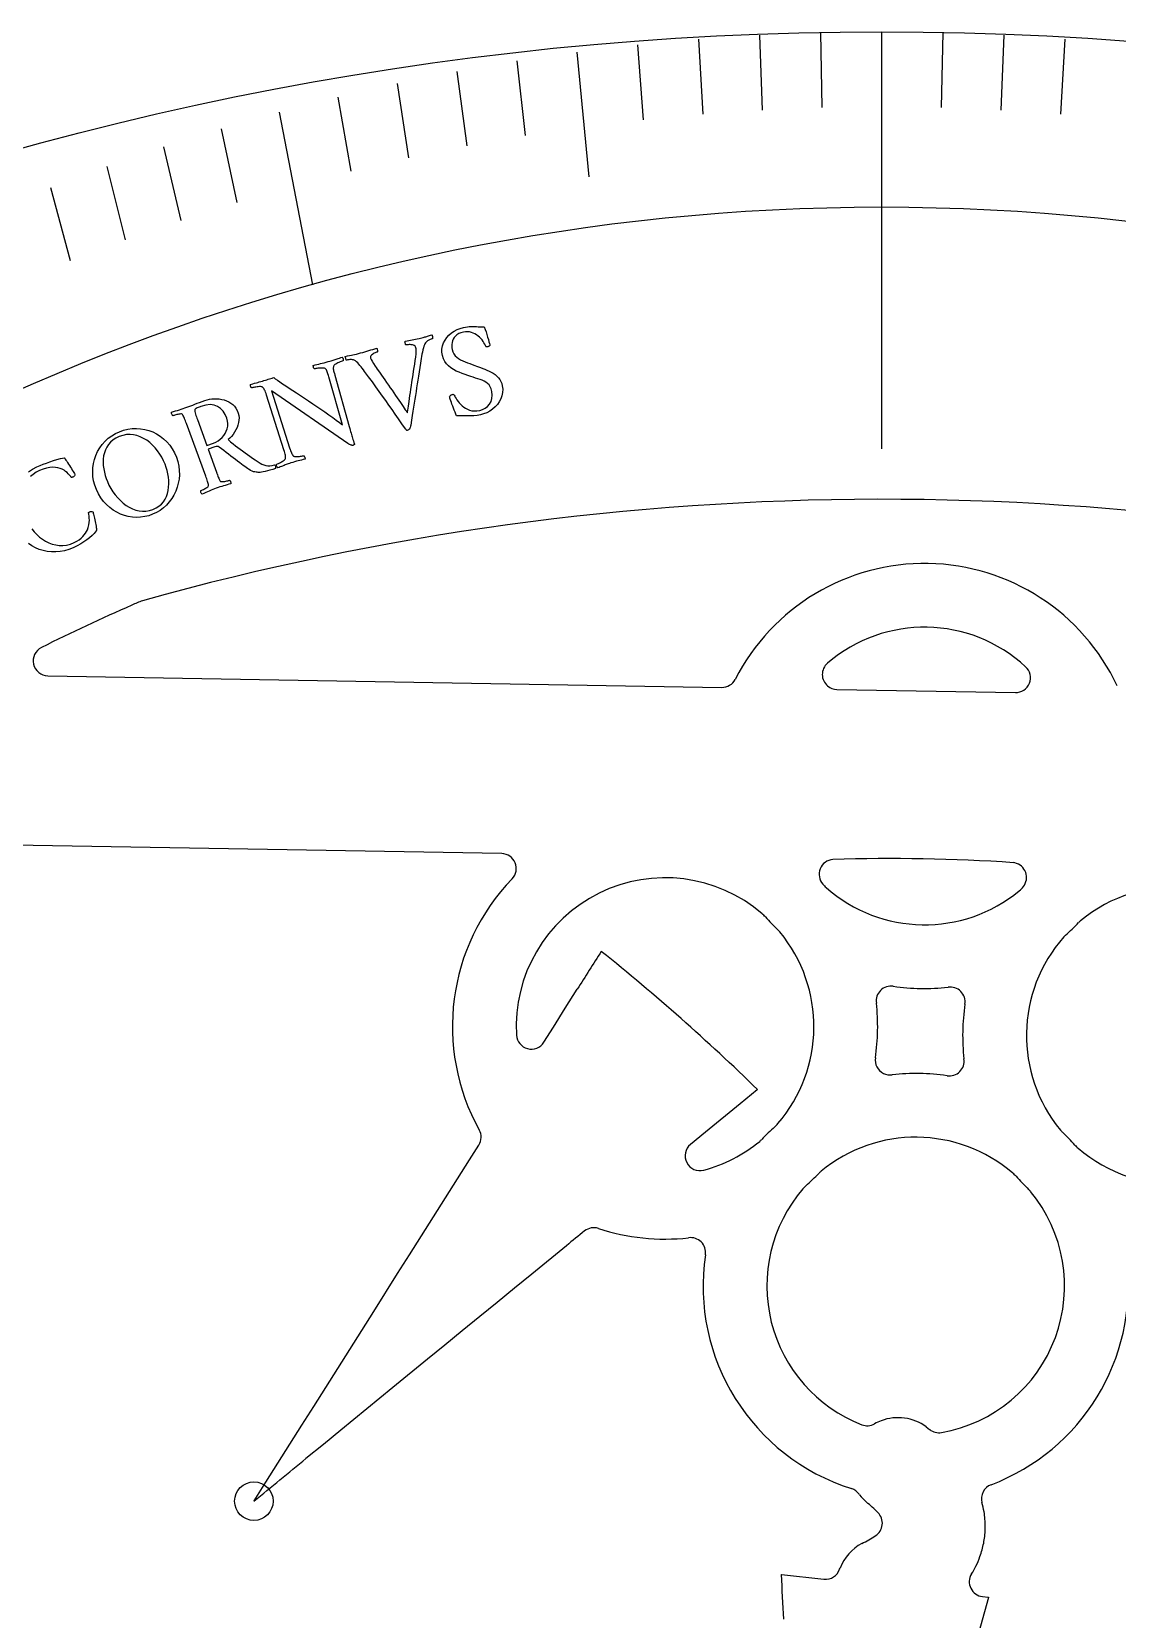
# Model space of a CAD drawing. Header units: millimetres. Extents: x -54 to 54, y -54 to 54.
# Drawn here: x -14.29 to 3.96, y 27.29 to 54 of the extents above; entities that cross this region are included whole.
import ezdxf

# ---------------------------------------------------------------- set-up
doc = ezdxf.new("R2010")
doc.units = ezdxf.units.MM
for name, color, linetype in [('CUT_INNER', 6, 'Continuous'), ('CUT_OUTER', 1, 'Continuous'), ('ENGRAVE', 7, 'Continuous'), ('ENGRAVE_FINE', 8, 'Continuous'), ('TEXT', 5, 'Continuous')]:
    doc.layers.add(name, color=color, linetype=linetype)

msp = doc.modelspace()

# ---------------------------------------------------------------- linework, layer by layer
at = {"layer": 'CUT_INNER'}
for points in [[(-14.0224, 43.1652), (-2.6878, 42.9674)], [(-0.7516, 42.9339), (2.2498, 42.8812)], [(-6.3881, 40.1706), (-19.2017, 40.3942)], [(2.2411, 40.015), (2.2172, 40.0189)], [(-5.6798, 36.9983), (-5.5202, 37.2511), (-5.3188, 37.5701), (-5.1173, 37.8891)], [(-2.0861, 36.2013), (-2.0903, 36.1975), (-2.3777, 35.9625), (-2.9619, 35.4849), (-3.2134, 35.2792)], [(-10.5555, 29.2766), (-10.5532, 29.2807), (-10.355, 29.5946), (-10.1535, 29.9136), (-9.9521, 30.2326), (-9.7506, 30.5516), (-9.5492, 30.8707), (-9.3477, 31.1897), (-9.1463, 31.5087), (-8.9448, 31.8277), (-8.5419, 32.4658), (-8.139, 33.1038), (-7.9376, 33.4228), (-7.7361, 33.7418), (-7.5347, 34.0609), (-7.3333, 34.3799), (-6.9304, 35.0179), (-6.7732, 35.2667)], [(-5.2987, 33.5743), (-5.8829, 33.0967), (-6.175, 32.8579), (-6.4671, 32.619), (-6.7592, 32.3802), (-7.0513, 32.1414), (-7.3434, 31.9026), (-7.6354, 31.6638), (-8.2196, 31.1861), (-9.0959, 30.4697), (-9.388, 30.2308), (-9.6801, 29.992)], [(0.7514, 30.5262), (0.8089, 30.4808)], [(0.8089, 30.4808), (0.809, 30.4809)], [(-0.3687, 29.381), (-0.3755, 29.3907)], [(-0.2541, 29.2583), (-0.2586, 29.2625)], [(-0.7051, 28.1292), (-0.6983, 28.1487)], [(-1.6896, 28.0418), (-1.6839, 28.0415), (-0.9684, 27.9629)], [(1.6979, 27.6704), (1.7932, 27.6599), (1.7988, 27.659), (1.7975, 27.6535), (1.5976, 26.9321)]]:
    msp.add_lwpolyline(points, dxfattribs=at)
for centre, radius, start, end in [((0.0004, 0.0029), 46.1296, 74.53171, 105.62904), ((0.724, 41.4772), 3.576, 25.05737, 152.94892), ((-0.0676, 15.5809), 31.3846, 113.55239, 116.61929), ((-11.9569, 43.049), 1.456, 108.84818, 116.58587), ((0.724, 41.4772), 2.5033, 47.25071, 130.7299), ((-14.0181, 43.4152), 0.25, 116.54297, 269), ((-0.7473, 43.1838), 0.25, 130.42969, 230.1969), ((2.2541, 43.1312), 0.25, 268.99526, 47.46094), ((-2.6835, 43.2173), 0.25, 269, 332.93278), ((-0.7473, 43.1838), 0.25, 230.1969, 268.99526), ((-6.3924, 39.9206), 0.25, 316.06413, 89), ((-0.7996, 39.823), 0.25, 94.53029, 221.83594), ((0.1528, 8.9074), 31.1799, 86.20367, 91.7868), ((2.1887, 39.7705), 0.25, 321.60305, 77.91768), ((-3.6419, 37.2613), 3.5759, 135.95906, 209.10255), ((-3.6416, 37.2613), 2.5033, 49.26627, 183.28134), ((-0.5359, 40.0325), 0.5866, 219.89631, 227.43284), ((0.724, 41.4771), 2.5033, 228.56298, 309.507), ((1.8618, 40.0597), 0.6862, 311.49656, 319.63833), ((4.9398, 37.1115), 2.5033, 229.26639, 129.50595), ((-2.3501, 38.7416), 0.5389, 42.77721, 50.61931), ((0.7254, 41.4785), 3.5782, 221.49861, 226.40297), ((0.7226, 41.4786), 3.5782, 311.49861, 316.40297), ((3.6199, 38.7229), 0.4204, 130.41925, 136.70792), ((-3.6416, 37.2613), 2.5033, 319.26634, 39.50677), ((-2.0303, 38.5812), 0.4204, 40.41925, 46.70792), ((4.9398, 37.1115), 2.5033, 138.52378, 219.50669), ((3.3944, 38.4682), 0.4469, 132.31853, 137.61462), ((433.6086, -238.9236), 518.754, 147.66695, 147.750258), ((-27.5107, 10.1125), 36.4286, 45.73867, 51.2604), ((0.1601, 37.6926), 0.2502, 81.37696, 188.55649), ((0.724, 41.4771), 3.5762, 261.53617, 276.32604), ((1.1553, 37.6753), 0.2502, 351.37696, 98.55649), ((-3.6417, 37.2613), 3.5762, 351.53617, 6.32604), ((4.9398, 37.1115), 3.5762, 171.53617, 186.32604), ((-5.8912, 37.1318), 0.25, 183.16406, 327.72942), ((0.1427, 36.6974), 0.25, 171.35469, 243.41916), ((1.1381, 36.6802), 0.2502, 261.37696, 8.55649), ((0.1433, 36.6994), 0.2521, 243.51374, 278.40275), ((0.5742, 32.8956), 3.5762, 81.53617, 96.32604), ((0.5756, 32.8942), 3.5782, 131.49861, 136.40297), ((-2.1613, 35.9697), 0.5389, 312.77721, 320.61931), ((-6.9846, 35.4002), 0.25, 327.72942, 29.17969), ((-3.0552, 35.0857), 0.25, 129.26965, 285.11719), ((-3.641, 37.2601), 2.502, 285.08174, 309.51138), ((-2.3217, 35.6499), 0.4204, 310.41925, 316.70792), ((0.5742, 32.8957), 2.5033, 49.26634, 129.50677), ((3.3284, 35.7916), 0.4204, 220.41925, 226.70792), ((0.5727, 32.8943), 3.5782, 41.49861, 46.40297), ((3.6482, 35.6311), 0.5389, 222.77721, 230.61931), ((-3.643, 37.2627), 3.5782, 311.49861, 316.40297), ((-0.7457, 34.507), 0.4204, 130.41925, 136.70792), ((1.8658, 34.376), 0.5389, 42.77721, 50.61931), ((4.9413, 37.1129), 3.5782, 221.49861, 226.40297), ((0.5742, 32.8957), 2.5033, 139.26623, 248.77608), ((-0.9061, 34.1872), 0.5389, 132.77721, 140.61931), ((0.5742, 32.8956), 2.5033, 279.99622, 39.50673), ((2.1856, 34.2156), 0.4204, 40.41925, 46.70792), ((7.8083, 17.8414), 20.4772, 128.70073, 129.79744), ((-4.8388, 33.6272), 0.25, 72.07657, 128.71955), ((-3.6416, 37.2612), 3.5761, 251.7449, 276.32645), ((-3.2104, 33.4595), 0.2502, 351.37696, 98.55649), ((0.5742, 32.8956), 3.5761, 171.53631, 252.40231), ((0.5743, 32.8956), 3.576, 290.75426, 6.32701), ((-0.2407, 30.7949), 0.25, 248.55469, 299.19483), ((0.2244, 29.9918), 0.678, 109.77669, 120.40317), ((0.2762, 29.8706), 0.8097, 54.07358, 110.32358), ((0.9644, 30.6751), 0.2487, 231.33173, 280.26885), ((-601.0312, 752.6671), 933.7855, 309.2234347, 309.2928004), ((-0.5808, 29.2479), 0.2501, 34.82454, 72.83757), ((1.9301, 29.3179), 0.25, 110.75451, 195.37442), ((0.2864, 29.8791), 0.823, 217.244, 228.52626), ((-1.7771, 27.3942), 2.4072, 44.57293, 50.75088), ((0.4863, 28.9035), 1.2521, 8.86382, 16.14029), ((-0.2371, 28.9048), 0.25, 301.81744, 45.65867), ((0.8831, 28.932), 0.8563, 2.91144, 11.0757), ((-0.2207, 28.8271), 1.9647, 359.22985, 4.33186), ((-1.445, 30.7694), 2.4717, 296.80583, 302.82258), ((-0.2816, 28.9115), 2.0284, 350.22781, 356.86744), ((0.0565, 27.8496), 0.8118, 118.45528, 158.37912), ((-0.4256, 29.147), 2.231, 334.42688, 338.86608), ((-0.3264, 29.0111), 2.0914, 341.35974, 347.74626), ((-0.9412, 28.2115), 0.25, 263.73806, 340.78128), ((1.7251, 27.9189), 0.25, 148.16182, 263.73806), ((0.4911, 28.7059), 1.2137, 327.32731, 334.52692), ((516.3975, 54.3365), 518.754, 182.905469, 182.988777)]:
    msp.add_arc(centre, radius, start, end, dxfattribs=at)
at = {"layer": 'CUT_OUTER'}
msp.add_circle((0, 0), 54, dxfattribs=at)
at = {"layer": 'ENGRAVE'}
for points in [[(0, 54), (0, 46.98)], [(-10.1289, 52.6462), (-9.5702, 49.7419)]]:
    msp.add_lwpolyline(points, dxfattribs=at)
for centre, radius in [((0, 15.4308), 35.6208), ((-10.5564, 29.2756), 0.324)]:
    msp.add_circle(centre, radius, dxfattribs=at)
at = {"layer": 'ENGRAVE_FINE'}
for points in [[(-1.0282, 53.9863), (-1.0041, 52.7229)], [(1.0282, 53.9863), (1.0041, 52.7229)], [(-4.1035, 53.7811), (-4.0073, 52.5205)], [(-3.0809, 53.8768), (-3.0087, 52.6149)], [(-2.0555, 53.9452), (-2.0074, 52.6824)], [(2.0555, 53.9452), (2.0074, 52.6824)], [(3.0809, 53.8768), (3.0087, 52.6149)], [(-6.1365, 53.5087), (-5.9924, 52.252)], [(-5.1223, 53.6583), (-4.922, 51.5603)], [(-7.1452, 53.3324), (-6.9771, 52.0781)], [(-9.1422, 52.9008), (-8.9265, 51.6527)], [(-8.1474, 53.1297), (-7.9555, 51.8783)], [(-11.1066, 52.3662), (-10.8435, 51.1257)], [(-12.0744, 52.0613), (-11.7877, 50.8251)], [(-13.0316, 51.7318), (-12.7214, 50.5003)], [(-13.9774, 51.3782), (-13.6438, 50.1519)]]:
    msp.add_lwpolyline(points, dxfattribs=at)
at = {"layer": 'TEXT'}
for points in [[(-8.7615, 48.5956), (-8.7257, 48.6052), (-8.6905, 48.6151), (-8.656, 48.6252), (-8.6222, 48.6356), (-8.5888, 48.6459), (-8.5556, 48.656), (-8.5227, 48.6658), (-8.4901, 48.6754), (-8.4868, 48.6705), (-8.4836, 48.6633), (-8.4807, 48.6539), (-8.478, 48.6423), (-8.476, 48.6308), (-8.4755, 48.6221), (-8.4765, 48.6161), (-8.4789, 48.6128), (-8.4848, 48.6109), (-8.4935, 48.6076), (-8.505, 48.6028), (-8.5193, 48.5966), (-8.5346, 48.5891), (-8.5492, 48.5807), (-8.5631, 48.5713), (-8.5763, 48.5608), (-8.587, 48.5494), (-8.5935, 48.5368), (-8.5958, 48.5231), (-8.5939, 48.5083), (-8.5856, 48.4867), (-8.5698, 48.4571), (-8.5466, 48.4196), (-8.5159, 48.374), (-8.4994, 48.3503), (-8.4804, 48.3232), (-8.4588, 48.2924), (-8.4347, 48.258), (-8.4087, 48.2209), (-8.3815, 48.1818), (-8.3532, 48.1409), (-8.3236, 48.0981), (-8.2935, 48.0543), (-8.2632, 48.0105), (-8.2329, 47.9668), (-8.2025, 47.9231), (-8.1727, 47.8802), (-8.1443, 47.839), (-8.1172, 47.7995), (-8.0915, 47.7617), (-8.0676, 47.7264), (-8.0461, 47.6945), (-8.0269, 47.6659), (-8.0099, 47.6407), (-7.996, 47.6199), (-7.9855, 47.6044), (-7.9786, 47.5944), (-7.9752, 47.5898), (-7.9736, 47.5981), (-7.9711, 47.6133), (-7.9677, 47.6352), (-7.9633, 47.6639), (-7.9581, 47.6983), (-7.9524, 47.7369), (-7.9462, 47.78), (-7.9393, 47.8274), (-7.9319, 47.8783), (-7.9241, 47.9317), (-7.9158, 47.9877), (-7.907, 48.0463), (-7.898, 48.1065), (-7.8888, 48.167), (-7.8795, 48.2281), (-7.8701, 48.2895), (-7.8607, 48.3503), (-7.8516, 48.4093), (-7.8427, 48.4665), (-7.834, 48.5218), (-7.8309, 48.5426), (-7.8285, 48.5638), (-7.8267, 48.5855), (-7.8257, 48.6076), (-7.8255, 48.6289), (-7.8263, 48.6482), (-7.8281, 48.6655), (-7.831, 48.6808), (-7.8368, 48.6969), (-7.8459, 48.7099), (-7.8584, 48.7198), (-7.8741, 48.7266), (-7.8916, 48.731), (-7.9094, 48.7339), (-7.9274, 48.7353), (-7.9456, 48.7352), (-7.9626, 48.7342), (-7.9766, 48.733), (-7.9878, 48.7317), (-7.996, 48.7301), (-8.0008, 48.7327), (-8.0051, 48.7381), (-8.0089, 48.7465), (-8.0122, 48.7577), (-8.0145, 48.7695), (-8.0151, 48.7794), (-8.014, 48.7876), (-8.0113, 48.794), (-7.9808, 48.8001), (-7.9511, 48.8058), (-7.9222, 48.8112), (-7.8941, 48.8161), (-7.866, 48.8212), (-7.8372, 48.8269), (-7.8076, 48.8332), (-7.7773, 48.8401), (-7.7525, 48.8459), (-7.7304, 48.8512), (-7.7111, 48.8561), (-7.6944, 48.8604), (-7.6793, 48.8645), (-7.6643, 48.8688), (-7.6495, 48.8731), (-7.6348, 48.8776), (-7.6194, 48.8822), (-7.6023, 48.8873), (-7.5835, 48.8927), (-7.5629, 48.8985), (-7.5598, 48.8934), (-7.5571, 48.8859), (-7.5547, 48.876), (-7.5526, 48.8637), (-7.5513, 48.8518), (-7.551, 48.8431), (-7.5517, 48.8378), (-7.5535, 48.8356), (-7.5623, 48.8329), (-7.5753, 48.8278), (-7.5924, 48.8203), (-7.6135, 48.8104), (-7.6352, 48.7981), (-7.6538, 48.7837), (-7.6693, 48.7671), (-7.6818, 48.7482), (-7.6896, 48.7318), (-7.6976, 48.7094), (-7.7058, 48.6809), (-7.7143, 48.6465), (-7.7225, 48.6094), (-7.7298, 48.5733), (-7.7362, 48.5382), (-7.7418, 48.5039), (-7.7546, 48.4245), (-7.7666, 48.3485), (-7.7781, 48.2758), (-7.7888, 48.2064), (-7.7992, 48.1393), (-7.8095, 48.0733), (-7.8197, 48.0086), (-7.8297, 47.945), (-7.8398, 47.8813), (-7.8499, 47.8165), (-7.86, 47.7505), (-7.8702, 47.6833), (-7.8808, 47.6136), (-7.8921, 47.5403), (-7.9041, 47.4632), (-7.9168, 47.3824), (-7.921, 47.361), (-7.9263, 47.3427), (-7.9329, 47.3277), (-7.9407, 47.3158), (-7.9494, 47.3065), (-7.9587, 47.299), (-7.9686, 47.2935), (-7.9792, 47.2898), (-7.9825, 47.2899), (-7.986, 47.2919), (-7.9897, 47.2957), (-7.9936, 47.3014), (-7.9975, 47.3075), (-8.0011, 47.3127), (-8.0044, 47.3169), (-8.0075, 47.3201), (-8.0665, 47.4052), (-8.1236, 47.4874), (-8.1789, 47.5667), (-8.2323, 47.6431), (-8.285, 47.7182), (-8.3384, 47.794), (-8.3923, 47.8702), (-8.4469, 47.947), (-8.5035, 48.026), (-8.5635, 48.1086), (-8.627, 48.1951), (-8.6939, 48.2852), (-8.7143, 48.313), (-8.7342, 48.339), (-8.7535, 48.3635), (-8.7723, 48.3864), (-8.791, 48.4078), (-8.8101, 48.4279), (-8.8297, 48.4467), (-8.8497, 48.4642), (-8.8587, 48.4708), (-8.8697, 48.4759), (-8.8827, 48.4795), (-8.8978, 48.4818), (-8.9137, 48.4829), (-8.9293, 48.4833), (-8.9445, 48.4828), (-8.9594, 48.4816), (-8.973, 48.4799), (-8.9847, 48.4782), (-8.9945, 48.4765), (-9.0022, 48.4747), (-9.0037, 48.4762), (-9.0059, 48.4816), (-9.0088, 48.4907), (-9.0125, 48.5036), (-9.0159, 48.5167), (-9.0181, 48.5264), (-9.0191, 48.5328), (-9.0189, 48.5359), (-8.9818, 48.5447), (-8.948, 48.5525), (-8.9174, 48.5592), (-8.8899, 48.5649), (-8.8625, 48.5707), (-8.832, 48.5777), (-8.7983, 48.586), (-8.7615, 48.5956)], [(-7.0303, 49.0237), (-6.9963, 49.0303), (-6.965, 49.0353), (-6.9365, 49.0387), (-6.9108, 49.0404), (-6.8864, 49.041), (-6.8615, 49.041), (-6.8361, 49.0403), (-6.8104, 49.0389), (-6.7829, 49.0373), (-6.7522, 49.0356), (-6.7185, 49.034), (-6.6817, 49.0324), (-6.6667, 48.9911), (-6.6523, 48.949), (-6.6385, 48.906), (-6.6253, 48.8622), (-6.6133, 48.8208), (-6.6032, 48.7849), (-6.5949, 48.7545), (-6.5885, 48.7297), (-6.5876, 48.7245), (-6.5894, 48.7194), (-6.5939, 48.7146), (-6.601, 48.7099), (-6.6092, 48.7058), (-6.6166, 48.7025), (-6.6234, 48.7001), (-6.6294, 48.6985), (-6.637, 48.6976), (-6.644, 48.6979), (-6.6504, 48.6995), (-6.6561, 48.7024), (-6.6637, 48.7226), (-6.6739, 48.7439), (-6.6866, 48.7665), (-6.702, 48.7903), (-6.7198, 48.8142), (-6.7396, 48.8371), (-6.7614, 48.8589), (-6.7853, 48.8798), (-6.8109, 48.899), (-6.8382, 48.9156), (-6.8671, 48.9297), (-6.8976, 48.9413), (-6.9294, 48.9494), (-6.9622, 48.9531), (-6.9961, 48.9524), (-7.031, 48.9472), (-7.0737, 48.9357), (-7.1106, 48.9205), (-7.1416, 48.9016), (-7.1667, 48.879), (-7.1868, 48.8538), (-7.2026, 48.8272), (-7.2143, 48.7992), (-7.2217, 48.7698), (-7.2257, 48.7401), (-7.2269, 48.7113), (-7.2252, 48.6834), (-7.2209, 48.6563), (-7.209, 48.6156), (-7.1921, 48.5797), (-7.1702, 48.5486), (-7.1434, 48.5224), (-7.1127, 48.4997), (-7.0793, 48.4794), (-7.0432, 48.4613), (-7.0045, 48.4455), (-6.9643, 48.4307), (-6.9239, 48.4156), (-6.8834, 48.4002), (-6.8427, 48.3845), (-6.8115, 48.3732), (-6.7788, 48.3613), (-6.7445, 48.3488), (-6.7087, 48.3357), (-6.6723, 48.3217), (-6.6363, 48.3065), (-6.6007, 48.29), (-6.5654, 48.2722), (-6.5315, 48.2526), (-6.5002, 48.2306), (-6.4712, 48.2062), (-6.4448, 48.1794), (-6.4218, 48.1499), (-6.4031, 48.1174), (-6.3888, 48.0819), (-6.3788, 48.0434), (-6.3717, 47.9854), (-6.3735, 47.9293), (-6.384, 47.875), (-6.4033, 47.8226), (-6.4297, 47.7732), (-6.4617, 47.7278), (-6.4993, 47.6865), (-6.5425, 47.6491), (-6.5898, 47.6167), (-6.6398, 47.5902), (-6.6925, 47.5695), (-6.748, 47.5546), (-6.8015, 47.5449), (-6.8546, 47.5384), (-6.9074, 47.535), (-6.9599, 47.5349), (-7.0109, 47.5359), (-7.0591, 47.5364), (-7.1044, 47.5363), (-7.1469, 47.5355), (-7.1606, 47.5667), (-7.174, 47.5992), (-7.1874, 47.6328), (-7.2005, 47.6676), (-7.2131, 47.7019), (-7.2247, 47.7342), (-7.2352, 47.7643), (-7.2446, 47.7924), (-7.2526, 47.8169), (-7.2588, 47.8362), (-7.2631, 47.8505), (-7.2655, 47.8597), (-7.261, 47.8663), (-7.2559, 47.8726), (-7.2503, 47.8786), (-7.2443, 47.8842), (-7.2378, 47.8892), (-7.2309, 47.8933), (-7.2237, 47.8964), (-7.2162, 47.8986), (-7.2069, 47.8993), (-7.199, 47.8972), (-7.1925, 47.8921), (-7.1874, 47.8841), (-7.1794, 47.8681), (-7.1691, 47.8495), (-7.1562, 47.8285), (-7.141, 47.805), (-7.1232, 47.7802), (-7.103, 47.7556), (-7.0801, 47.7311), (-7.0548, 47.7067), (-7.0269, 47.6839), (-6.9966, 47.664), (-6.9638, 47.6471), (-6.9285, 47.6332), (-6.8905, 47.6236), (-6.8496, 47.6197), (-6.8058, 47.6214), (-6.759, 47.6287), (-6.71, 47.6435), (-6.6661, 47.6663), (-6.6272, 47.6971), (-6.5933, 47.7359), (-6.5674, 47.7813), (-6.5525, 47.8318), (-6.5487, 47.8874), (-6.5559, 47.9482), (-6.5672, 47.9907), (-6.5825, 48.0272), (-6.6021, 48.0576), (-6.6257, 48.082), (-6.6529, 48.1022), (-6.6827, 48.1201), (-6.7154, 48.1357), (-6.7508, 48.149), (-6.7882, 48.1612), (-6.8271, 48.1736), (-6.8674, 48.1863), (-6.9091, 48.1993), (-6.956, 48.2155), (-7.004, 48.2327), (-7.053, 48.251), (-7.103, 48.2703), (-7.1521, 48.2917), (-7.1983, 48.3165), (-7.2417, 48.3446), (-7.2822, 48.3761), (-7.318, 48.4118), (-7.347, 48.4528), (-7.3693, 48.4991), (-7.3848, 48.5506), (-7.3933, 48.6071), (-7.3932, 48.6617), (-7.3844, 48.7142), (-7.367, 48.7647), (-7.3422, 48.8123), (-7.3117, 48.856), (-7.2752, 48.8959), (-7.233, 48.932), (-7.1864, 48.9633), (-7.1371, 48.989), (-7.0851, 49.0092), (-7.0303, 49.0237)], [(-10.3879, 48.1298), (-10.3635, 48.1375), (-10.3394, 48.1451), (-10.3156, 48.1526), (-10.2921, 48.1601), (-10.2702, 48.1671), (-10.2515, 48.1734), (-10.236, 48.179), (-10.2236, 48.1839), (-10.1958, 48.1624), (-10.1614, 48.1374), (-10.1205, 48.1087), (-10.073, 48.0764), (-10.0203, 48.0411), (-9.9637, 48.0036), (-9.9033, 47.9637), (-9.8389, 47.9216), (-9.7722, 47.8779), (-9.7045, 47.8334), (-9.6358, 47.7881), (-9.5662, 47.7419), (-9.4967, 47.6953), (-9.4283, 47.6487), (-9.3611, 47.6021), (-9.2949, 47.5556), (-9.2314, 47.51), (-9.1721, 47.4663), (-9.1171, 47.4243), (-9.0663, 47.3842), (-9.2952, 48.1909), (-9.3029, 48.2177), (-9.3101, 48.2414), (-9.3167, 48.2621), (-9.3228, 48.2797), (-9.3294, 48.295), (-9.3377, 48.309), (-9.3478, 48.3216), (-9.3596, 48.3328), (-9.3662, 48.3367), (-9.3761, 48.3396), (-9.3893, 48.3413), (-9.4059, 48.342), (-9.4242, 48.3417), (-9.4429, 48.3408), (-9.4617, 48.3392), (-9.4809, 48.337), (-9.4989, 48.3344), (-9.5143, 48.3318), (-9.5271, 48.3291), (-9.5374, 48.3265), (-9.543, 48.3315), (-9.5477, 48.338), (-9.5515, 48.3461), (-9.5544, 48.3558), (-9.5565, 48.3656), (-9.5581, 48.3739), (-9.5591, 48.3808), (-9.5595, 48.3862), (-9.5271, 48.3943), (-9.4957, 48.402), (-9.4651, 48.4092), (-9.4356, 48.416), (-9.4056, 48.423), (-9.3739, 48.4309), (-9.3405, 48.4397), (-9.3054, 48.4494), (-9.2807, 48.4565), (-9.2585, 48.4629), (-9.2387, 48.4688), (-9.2213, 48.4742), (-9.205, 48.4794), (-9.1885, 48.4848), (-9.1717, 48.4904), (-9.1546, 48.4962), (-9.1366, 48.5024), (-9.1167, 48.5091), (-9.0949, 48.5163), (-9.0713, 48.5239), (-9.0679, 48.5196), (-9.0644, 48.5141), (-9.0609, 48.5074), (-9.0574, 48.4995), (-9.0546, 48.4909), (-9.0532, 48.4819), (-9.0532, 48.4725), (-9.0546, 48.4627), (-9.0629, 48.4601), (-9.0742, 48.4561), (-9.0887, 48.4507), (-9.1062, 48.4438), (-9.125, 48.4359), (-9.1431, 48.4274), (-9.1607, 48.4184), (-9.1776, 48.4087), (-9.1925, 48.3991), (-9.2038, 48.39), (-9.2117, 48.3814), (-9.2161, 48.3733), (-9.2196, 48.3589), (-9.2213, 48.3442), (-9.221, 48.3291), (-9.2188, 48.3137), (-9.2149, 48.2962), (-9.2097, 48.275), (-9.2032, 48.2501), (-9.1953, 48.2214), (-8.9524, 47.3551), (-8.9441, 47.3255), (-8.9363, 47.2978), (-8.9291, 47.272), (-8.9224, 47.2482), (-8.9159, 47.2255), (-8.9095, 47.2032), (-8.903, 47.1814), (-8.8965, 47.1601), (-8.8897, 47.1381), (-8.8822, 47.1144), (-8.8742, 47.0889), (-8.8654, 47.0617), (-8.8659, 47.0573), (-8.8678, 47.0534), (-8.8709, 47.05), (-8.8753, 47.0472), (-8.88, 47.0448), (-8.884, 47.043), (-8.8873, 47.0416), (-8.8898, 47.0408), (-8.895, 47.04), (-8.9021, 47.0402), (-8.9111, 47.0414), (-8.9219, 47.0435), (-8.9342, 47.0471), (-8.9475, 47.0527), (-8.9618, 47.0605), (-8.9772, 47.0702), (-10.2582, 47.9593), (-9.9555, 46.9996), (-9.9469, 46.9731), (-9.939, 46.9499), (-9.9315, 46.9299), (-9.9247, 46.9131), (-9.9175, 46.8985), (-9.9091, 46.885), (-9.8994, 46.8727), (-9.8884, 46.8615), (-9.882, 46.8577), (-9.8725, 46.855), (-9.8601, 46.8533), (-9.8445, 46.8528), (-9.8273, 46.853), (-9.8096, 46.8539), (-9.7916, 46.8553), (-9.7731, 46.8572), (-9.7557, 46.8595), (-9.7408, 46.8619), (-9.7285, 46.8644), (-9.7186, 46.867), (-9.713, 46.8622), (-9.7082, 46.856), (-9.7041, 46.8484), (-9.7007, 46.8393), (-9.6981, 46.8301), (-9.6964, 46.8217), (-9.6956, 46.8142), (-9.6956, 46.8077), (-9.7267, 46.8004), (-9.7567, 46.7932), (-9.7856, 46.7862), (-9.8133, 46.7794), (-9.8414, 46.7722), (-9.8712, 46.7639), (-9.9028, 46.7546), (-9.936, 46.7443), (-9.9586, 46.737), (-9.9793, 46.7299), (-9.9982, 46.7232), (-10.0153, 46.7167), (-10.0313, 46.7103), (-10.0471, 46.7041), (-10.0626, 46.6979), (-10.0778, 46.6918), (-10.094, 46.6854), (-10.1125, 46.6782), (-10.1332, 46.6703), (-10.1562, 46.6617), (-10.1598, 46.6659), (-10.1635, 46.6712), (-10.1672, 46.6777), (-10.171, 46.6854), (-10.1742, 46.6939), (-10.1761, 46.7029), (-10.1767, 46.7122), (-10.1759, 46.722), (-10.1681, 46.7249), (-10.1576, 46.7294), (-10.1445, 46.7355), (-10.1286, 46.7433), (-10.1115, 46.7521), (-10.0946, 46.7614), (-10.0781, 46.7712), (-10.0619, 46.7814), (-10.0477, 46.7916), (-10.0373, 46.8009), (-10.0305, 46.8096), (-10.0275, 46.8174), (-10.0247, 46.8318), (-10.0235, 46.8464), (-10.024, 46.8612), (-10.0262, 46.8761), (-10.0301, 46.8931), (-10.0356, 46.9139), (-10.0427, 46.9384), (-10.0516, 46.9668), (-10.3434, 47.8823), (-10.3526, 47.9106), (-10.3611, 47.935), (-10.3687, 47.9554), (-10.3756, 47.972), (-10.3827, 47.9859), (-10.3911, 47.9985), (-10.4008, 48.0099), (-10.4117, 48.0199), (-10.4189, 48.0245), (-10.4297, 48.0275), (-10.4442, 48.0289), (-10.4622, 48.0287), (-10.4821, 48.0273), (-10.5018, 48.0252), (-10.5215, 48.0224), (-10.5411, 48.0188), (-10.5591, 48.015), (-10.5738, 48.0118), (-10.5853, 48.0089), (-10.5936, 48.0065), (-10.6001, 48.0139), (-10.6053, 48.0218), (-10.6091, 48.0301), (-10.6115, 48.0388), (-10.6128, 48.0473), (-10.6136, 48.0548), (-10.6137, 48.0613), (-10.6132, 48.0669), (-10.5768, 48.0774), (-10.544, 48.0866), (-10.5148, 48.0945), (-10.4891, 48.101), (-10.4649, 48.1072), (-10.4399, 48.1141), (-10.4143, 48.1216), (-10.3879, 48.1298)], [(-11.3801, 47.7954), (-11.3429, 47.8068), (-11.3041, 47.8154), (-11.2638, 47.8212), (-11.2219, 47.8242), (-11.1795, 47.8242), (-11.1377, 47.8209), (-11.0965, 47.8144), (-11.056, 47.8046), (-11.0169, 47.7912), (-10.98, 47.7739), (-10.9454, 47.7527), (-10.9131, 47.7275), (-10.8839, 47.6981), (-10.8587, 47.6642), (-10.8375, 47.6258), (-10.8204, 47.583), (-10.8105, 47.5448), (-10.8061, 47.5053), (-10.8072, 47.4646), (-10.8137, 47.4226), (-10.8248, 47.3805), (-10.8396, 47.3396), (-10.858, 47.2998), (-10.8801, 47.2612), (-10.9049, 47.2248), (-10.9317, 47.192), (-10.9604, 47.1626), (-10.991, 47.1367), (-10.9475, 47.1012), (-10.9054, 47.0674), (-10.8645, 47.0352), (-10.8248, 47.0046), (-10.7856, 46.975), (-10.7459, 46.9457), (-10.7058, 46.9166), (-10.6652, 46.8878), (-10.6233, 46.8584), (-10.5792, 46.8275), (-10.5329, 46.795), (-10.4844, 46.761), (-10.4521, 46.7405), (-10.4201, 46.7239), (-10.3885, 46.7114), (-10.3573, 46.703), (-10.3246, 46.6987), (-10.2888, 46.6988), (-10.2499, 46.703), (-10.2078, 46.7116), (-10.2027, 46.7075), (-10.1985, 46.7009), (-10.1953, 46.692), (-10.193, 46.6807), (-10.1915, 46.6694), (-10.1906, 46.6606), (-10.1902, 46.6543), (-10.1903, 46.6506), (-10.2403, 46.6347), (-10.2863, 46.6212), (-10.3281, 46.6099), (-10.3659, 46.601), (-10.3994, 46.5943), (-10.4284, 46.5894), (-10.4529, 46.5865), (-10.4729, 46.5856), (-10.4862, 46.5866), (-10.5021, 46.588), (-10.5204, 46.59), (-10.5414, 46.5924), (-10.564, 46.5969), (-10.5877, 46.6051), (-10.6123, 46.617), (-10.6379, 46.6326), (-10.6493, 46.6406), (-10.6646, 46.6516), (-10.684, 46.6658), (-10.7075, 46.6831), (-10.7342, 46.703), (-10.7635, 46.7249), (-10.7954, 46.749), (-10.8298, 46.7752), (-10.8661, 46.8029), (-10.9037, 46.8315), (-10.9426, 46.8609), (-10.9827, 46.8912), (-11.0232, 46.9219), (-11.0631, 46.9523), (-11.1023, 46.9824), (-11.141, 47.0122), (-11.1554, 47.0198), (-11.1725, 47.0227), (-11.1922, 47.0212), (-11.2146, 47.015), (-11.3242, 46.9759), (-11.1849, 46.5877), (-11.1837, 46.5845), (-11.1826, 46.5813), (-11.1814, 46.5781), (-11.1803, 46.5749), (-11.1791, 46.5717), (-11.178, 46.5685), (-11.1768, 46.5653), (-11.1757, 46.5621), (-11.1685, 46.5423), (-11.1615, 46.5235), (-11.1548, 46.5057), (-11.1482, 46.4889), (-11.1417, 46.4734), (-11.135, 46.4596), (-11.1282, 46.4475), (-11.1213, 46.4371), (-11.1157, 46.4332), (-11.1071, 46.4308), (-11.0954, 46.4297), (-11.0806, 46.43), (-11.0642, 46.4315), (-11.0474, 46.4337), (-11.0304, 46.4369), (-11.0131, 46.4409), (-10.997, 46.445), (-10.9837, 46.4486), (-10.9732, 46.4516), (-10.9655, 46.4541), (-10.9608, 46.45), (-10.9563, 46.4441), (-10.9518, 46.4364), (-10.9475, 46.4268), (-10.9441, 46.4169), (-10.9424, 46.4082), (-10.9425, 46.4006), (-10.9443, 46.3943), (-10.9764, 46.3853), (-11.0077, 46.3763), (-11.0383, 46.3675), (-11.0682, 46.3586), (-11.0979, 46.3496), (-11.1278, 46.34), (-11.1579, 46.3298), (-11.1883, 46.319), (-11.2178, 46.3081), (-11.2474, 46.2966), (-11.2772, 46.2846), (-11.307, 46.2721), (-11.337, 46.2593), (-11.3671, 46.2461), (-11.3975, 46.2327), (-11.4281, 46.219), (-11.4336, 46.2227), (-11.4385, 46.2285), (-11.4428, 46.2362), (-11.4465, 46.246), (-11.4493, 46.2562), (-11.4508, 46.265), (-11.4511, 46.2724), (-11.4502, 46.2785), (-11.4426, 46.2815), (-11.4326, 46.2859), (-11.4201, 46.2917), (-11.4051, 46.2988), (-11.3892, 46.3069), (-11.3739, 46.3155), (-11.3593, 46.3246), (-11.3452, 46.3342), (-11.3334, 46.3435), (-11.3251, 46.3518), (-11.3205, 46.359), (-11.3196, 46.3653), (-11.3209, 46.3803), (-11.3237, 46.3969), (-11.3282, 46.4151), (-11.3343, 46.4347), (-11.3413, 46.4555), (-11.3488, 46.4771), (-11.3568, 46.4993), (-11.3651, 46.5224), (-11.6917, 47.4092), (-11.7002, 47.4323), (-11.7086, 47.4546), (-11.7169, 47.4762), (-11.7251, 47.4971), (-11.7334, 47.5165), (-11.7418, 47.5336), (-11.7506, 47.5482), (-11.7595, 47.5606), (-11.7646, 47.5655), (-11.7732, 47.5683), (-11.7851, 47.5689), (-11.8004, 47.5673), (-11.8175, 47.5644), (-11.8348, 47.561), (-11.8521, 47.5571), (-11.8696, 47.5527), (-11.8858, 47.5483), (-11.8992, 47.5444), (-11.9099, 47.5412), (-11.9178, 47.5385), (-11.9227, 47.5424), (-11.9274, 47.5482), (-11.932, 47.5559), (-11.9365, 47.5654), (-11.9401, 47.5752), (-11.9419, 47.5839), (-11.9418, 47.5915), (-11.9399, 47.5979), (-11.9068, 47.6089), (-11.8741, 47.6196), (-11.8417, 47.6299), (-11.8097, 47.6399), (-11.778, 47.65), (-11.7465, 47.6603), (-11.7154, 47.671), (-11.6845, 47.682), (-11.652, 47.6939), (-11.6185, 47.7064), (-11.5837, 47.7196), (-11.5478, 47.7336), (-11.51, 47.7481), (-11.4694, 47.7633), (-11.4261, 47.7791), (-11.3801, 47.7954)], [(-11.0128, 47.496), (-11.0401, 47.5599), (-11.0746, 47.6143), (-11.1166, 47.6594), (-11.166, 47.6949), (-11.2236, 47.7179), (-11.2903, 47.7254), (-11.366, 47.7174), (-11.4506, 47.6936), (-11.4617, 47.6895), (-11.4754, 47.6842), (-11.4916, 47.6777), (-11.5102, 47.67), (-11.5277, 47.6616), (-11.5404, 47.6532), (-11.5483, 47.6446), (-11.5513, 47.636), (-11.5512, 47.6233), (-11.5489, 47.6077), (-11.5444, 47.589), (-11.5378, 47.5674), (-11.5301, 47.5442), (-11.5221, 47.521), (-11.5139, 47.4977), (-11.5056, 47.4742), (-11.3472, 47.0399), (-11.2352, 47.0799), (-11.1955, 47.0966), (-11.1584, 47.1175), (-11.1238, 47.1428), (-11.0918, 47.1724), (-11.0634, 47.2054), (-11.0395, 47.241), (-11.0204, 47.2791), (-11.0058, 47.3198), (-10.997, 47.3623), (-10.9953, 47.4059), (-11.0005, 47.4504), (-11.0128, 47.496)], [(-12.8183, 47.2703), (-12.7475, 47.2951), (-12.6762, 47.3125), (-12.6045, 47.3227), (-12.5323, 47.3256), (-12.4606, 47.3213), (-12.3907, 47.31), (-12.3223, 47.2918), (-12.2557, 47.2666), (-12.1916, 47.2347), (-12.131, 47.1967), (-12.0739, 47.1523), (-12.0204, 47.1018), (-11.9714, 47.0451), (-11.9281, 46.9825), (-11.8905, 46.914), (-11.8585, 46.8395), (-11.8347, 46.7664), (-11.8187, 46.6932), (-11.8104, 46.6199), (-11.8097, 46.5466), (-11.8158, 46.4743), (-11.8282, 46.4038), (-11.8467, 46.3351), (-11.8713, 46.2683), (-11.9017, 46.2043), (-11.9376, 46.1443), (-11.9788, 46.0881), (-12.0254, 46.0357), (-12.077, 45.9882), (-12.1331, 45.9465), (-12.1937, 45.9107), (-12.2588, 45.8807), (-12.3256, 45.8574), (-12.3932, 45.8409), (-12.4617, 45.8313), (-12.5312, 45.8285), (-12.6004, 45.8324), (-12.6683, 45.8431), (-12.7349, 45.8605), (-12.8002, 45.8846), (-12.8634, 45.9152), (-12.9236, 45.9518), (-12.981, 45.9946), (-13.0354, 46.0435), (-13.0857, 46.0984), (-13.1309, 46.1589), (-13.1709, 46.2252), (-13.2056, 46.2974), (-13.2325, 46.3695), (-13.2519, 46.4421), (-13.2636, 46.5152), (-13.2675, 46.5888), (-13.2643, 46.6618), (-13.2545, 46.7332), (-13.2379, 46.8028), (-13.2147, 46.8708), (-13.185, 46.9361), (-13.1492, 46.9977), (-13.1073, 47.0556), (-13.0594, 47.1097), (-13.006, 47.159), (-12.948, 47.2022), (-12.8854, 47.2393), (-12.8183, 47.2703)], [(-12.8207, 47.1887), (-12.8767, 47.1623), (-12.9257, 47.1312), (-12.9677, 47.0953), (-13.0026, 47.0546), (-13.0313, 47.0105), (-13.0542, 46.9638), (-13.0715, 46.9147), (-13.0831, 46.8631), (-13.0897, 46.8099), (-13.0917, 46.7558), (-13.0892, 46.7008), (-13.0822, 46.6449), (-13.0714, 46.5893), (-13.0576, 46.5349), (-13.0406, 46.4817), (-13.0207, 46.4299), (-12.9936, 46.3713), (-12.9626, 46.3145), (-12.9275, 46.2595), (-12.8885, 46.2064), (-12.8462, 46.1562), (-12.8013, 46.1102), (-12.7538, 46.0683), (-12.7036, 46.0306), (-12.6514, 45.998), (-12.5978, 45.9717), (-12.5428, 45.9515), (-12.4863, 45.9376), (-12.4288, 45.931), (-12.3709, 45.9332), (-12.3125, 45.944), (-12.2535, 45.9634), (-12.1996, 45.9887), (-12.1525, 46.0187), (-12.1119, 46.0534), (-12.0781, 46.0929), (-12.0502, 46.1362), (-12.0275, 46.1825), (-12.0102, 46.2316), (-11.9981, 46.2836), (-11.9908, 46.3376), (-11.9879, 46.3924), (-11.9894, 46.4481), (-11.9952, 46.5047), (-12.0047, 46.5611), (-12.0172, 46.6162), (-12.0326, 46.67), (-12.0511, 46.7224), (-12.0763, 46.7818), (-12.1056, 46.8393), (-12.1389, 46.8949), (-12.1764, 46.9486), (-12.2174, 46.9992), (-12.2616, 47.0456), (-12.3088, 47.0878), (-12.3591, 47.1256), (-12.4118, 47.1582), (-12.4662, 47.1844), (-12.5223, 47.2043), (-12.58, 47.2178), (-12.639, 47.2238), (-12.6988, 47.2209), (-12.7593, 47.2092), (-12.8207, 47.1887)]]:
    msp.add_lwpolyline(points, close=True, dxfattribs=at)
for points in [[(-14.3451, 46.5957), (-14.2779, 46.6389), (-14.2044, 46.6766), (-14.2044, 46.6766), (-14.1525, 46.6995), (-14.0989, 46.7219), (-14.0435, 46.7436), (-13.9865, 46.7648), (-13.928, 46.7847), (-13.8681, 46.8025), (-13.8068, 46.8184), (-13.7443, 46.8322), (-13.7426, 46.8298), (-13.7377, 46.8224), (-13.7296, 46.8101), (-13.7182, 46.7929), (-13.7047, 46.7724), (-13.6902, 46.7501), (-13.6749, 46.7261), (-13.6586, 46.7003), (-13.6422, 46.6742), (-13.6265, 46.6493), (-13.6116, 46.6257), (-13.5973, 46.6034), (-13.5849, 46.5838), (-13.5755, 46.5687), (-13.5692, 46.5579), (-13.5659, 46.5516), (-13.5641, 46.5474), (-13.5644, 46.5423), (-13.5668, 46.5363), (-13.5713, 46.5294), (-13.5773, 46.5225), (-13.584, 46.5165), (-13.5914, 46.5114), (-13.5995, 46.5072), (-13.6068, 46.5045), (-13.6139, 46.5027), (-13.6209, 46.502), (-13.6276, 46.5023), (-13.6361, 46.514), (-13.6475, 46.5282), (-13.6617, 46.5449), (-13.6787, 46.564), (-13.6989, 46.5839), (-13.7224, 46.603), (-13.7494, 46.6211), (-13.7799, 46.6383), (-13.814, 46.6531), (-13.8519, 46.6638), (-13.8936, 46.6704), (-13.9392, 46.673), (-13.9888, 46.6698), (-14.0428, 46.6592), (-14.1012, 46.641), (-14.1638, 46.6154), (-14.2184, 46.5867), (-14.2673, 46.5529), (-14.3107, 46.5139)], [(-14.2921, 45.6357), (-14.2514, 45.5857), (-14.2074, 45.5392), (-14.1607, 45.4972), (-14.1112, 45.4598), (-14.059, 45.427), (-14.0045, 45.3996), (-13.9482, 45.3787), (-13.89, 45.3642), (-13.8299, 45.3562), (-13.7684, 45.3556), (-13.7058, 45.3636), (-13.6422, 45.3803), (-13.5774, 45.4056), (-13.534, 45.4274), (-13.4956, 45.4512), (-13.4623, 45.4771), (-13.434, 45.5049), (-13.4098, 45.5339), (-13.3888, 45.5629), (-13.3711, 45.592), (-13.3566, 45.6212), (-13.3411, 45.6612), (-13.3303, 45.7009), (-13.3242, 45.7404), (-13.323, 45.7796), (-13.3247, 45.8173), (-13.3275, 45.8519), (-13.3315, 45.8836), (-13.3366, 45.9122), (-13.3196, 45.9203), (-13.302, 45.9249), (-13.2838, 45.926), (-13.265, 45.9237), (-13.2615, 45.9144), (-13.2573, 45.9011), (-13.2525, 45.8837), (-13.247, 45.8624), (-13.2411, 45.8384), (-13.2352, 45.8134), (-13.2293, 45.7873), (-13.2234, 45.7602), (-13.2179, 45.7331), (-13.2132, 45.7074), (-13.2095, 45.683), (-13.2066, 45.6599), (-13.2048, 45.6393), (-13.2044, 45.6225), (-13.2052, 45.6095), (-13.2074, 45.6002), (-13.2405, 45.5601), (-13.2776, 45.5217), (-13.3187, 45.4848), (-13.3638, 45.4494), (-13.4136, 45.4152), (-13.469, 45.3818), (-13.5299, 45.3492), (-13.5964, 45.3174), (-13.6696, 45.2879), (-13.7427, 45.2663), (-13.8159, 45.2524), (-13.889, 45.2463), (-13.9612, 45.2474), (-14.0315, 45.2552), (-14.1001, 45.2698), (-14.1668, 45.291), (-14.231, 45.3183), (-14.2917, 45.3514), (-14.3491, 45.39)]]:
    msp.add_lwpolyline(points, dxfattribs=at)

doc.saveas('drawing.dxf')
